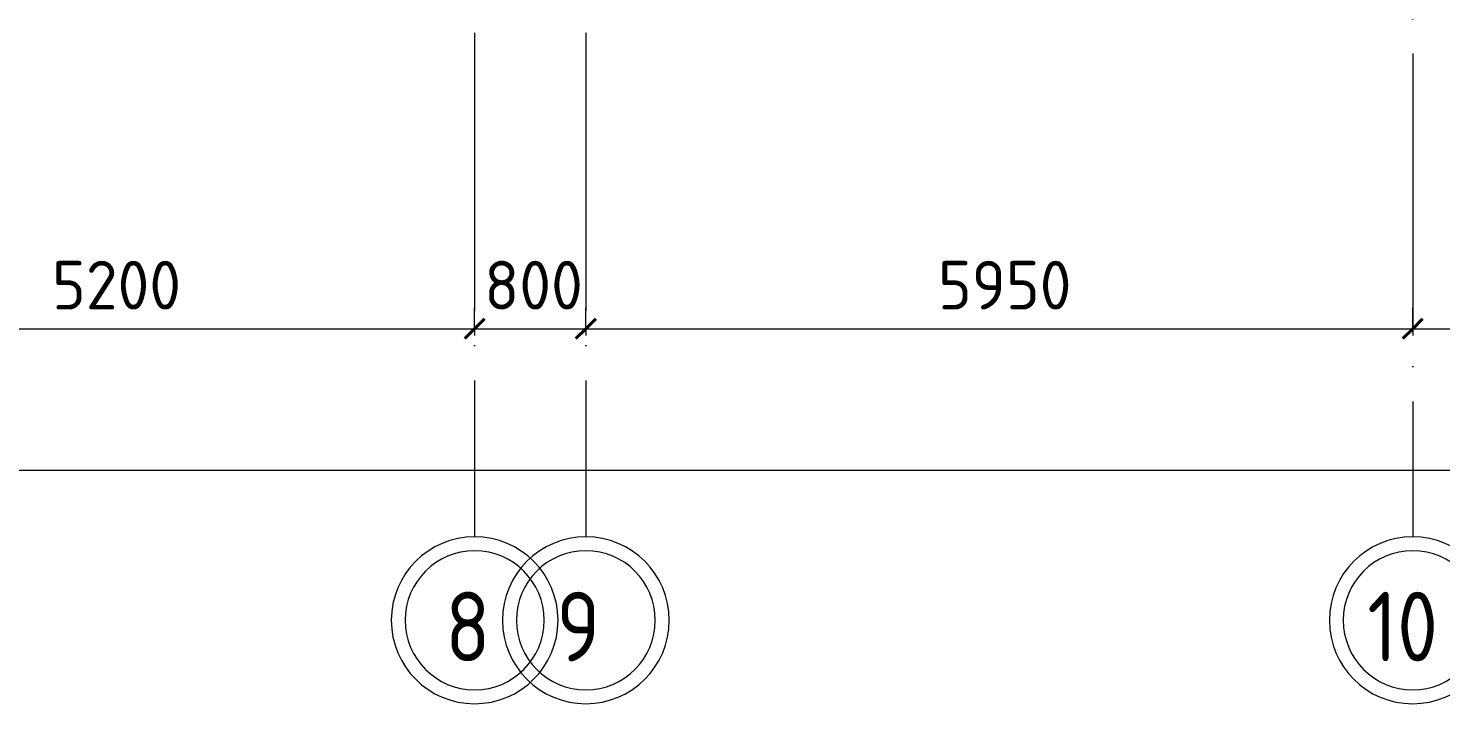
# Model space of a CAD drawing. Header units: millimetres. Extents: x -695119 to 412940, y -249585 to 622758.
# Drawn here: x 130149 to 140313, y 46209 to 51066 of the extents above; entities that cross this region are included whole.
import ezdxf

# ---------------------------------------------------------------- set-up
doc = ezdxf.new("R2010")
doc.units = ezdxf.units.MM
doc.linetypes.add('ADSK_Линия сетки', pattern=[25, 20, -2.5, 0, -2.5])
doc.layers.add('Оси', color=252, linetype='Continuous', lineweight=9)
doc.layers.add('Размеры', color=7, linetype='Continuous', lineweight=9)
doc.styles.add('GOST Common_2', font='', dxfattribs={"width": 0.9, "height": 250})
doc.styles.add('GOST Common_4', font='', dxfattribs={"height": 7})
doc.styles.get('GOST Common_2').set_extended_font_data('GOST type B')
doc.styles.get('GOST Common_4').set_extended_font_data('GOST type B')

# ---------------------------------------------------------------- blocks, each defined once
blk = doc.blocks.new('1 этаж')
at = {"layer": 'Оси', "color": 251, "linetype": 'ADSK_Линия сетки', "ltscale": 100, "true_color": 0x636466}
for p, q in [((-34708, 32209), (-34708, -33768)), ((-41458, -2642), (-41458, -33768)), ((-40658, -2642), (-40658, -33768))]:
    blk.add_line(p, q, dxfattribs=at)
at = {"layer": 'Оси', "color": 251, "lineweight": 20, "true_color": 0x636466}
for centre, radius, start, end in [((-41458, -34368), 600, 0, 180), ((-40658, -34368), 600, 0, 180), ((-34708, -34368), 600, 0, 180), ((-41458, -34368), 500, 0, 180), ((-40658, -34368), 500, 0, 180), ((-34708, -34368), 500, 0, 180), ((-41458, -34368), 600, 180, 0), ((-41458, -34368), 500, 180, 0), ((-40658, -34368), 600, 180, 0), ((-40658, -34368), 500, 180, 0), ((-34708, -34368), 600, 180, 0), ((-34708, -34368), 500, 180, 0)]:
    blk.add_arc(centre, radius, start, end, dxfattribs=at)
at = {"layer": 'Размеры', "color": 251, "lineweight": 20, "true_color": 0x636466}
for p, q in [((-41458, -32271), (-41458, -32121)), ((-41458, -32271), (-41458, -32121)), ((-40658, -32271), (-40658, -32121)), ((-40658, -32271), (-40658, -32121)), ((-34708, -32271), (-34708, -32121)), ((-34708, -32271), (-34708, -32121)), ((-46658, -32271), (-41458, -32271)), ((-41458, -32271), (-41458, -32321)), ((-41458, -32271), (-40658, -32271)), ((-41458, -32271), (-41458, -32321)), ((-40658, -32271), (-40658, -32321)), ((-40658, -32271), (-34708, -32271)), ((-40658, -32271), (-40658, -32321)), ((-34708, -32271), (-34708, -32321)), ((-34708, -32271), (-32958, -32271)), ((-34708, -32271), (-34708, -32321)), ((-65608, -33289), (2292, -33289))]:
    blk.add_line(p, q, dxfattribs=at)
at = {"layer": 'Размеры', "color": 251, "lineweight": 40, "true_color": 0x636466}
for p, q in [((-41458, -32271), (-41387, -32200)), ((-41458, -32271), (-41387, -32200)), ((-40658, -32271), (-40587, -32200)), ((-40658, -32271), (-40587, -32200)), ((-34708, -32271), (-34637, -32200)), ((-34708, -32271), (-34637, -32200)), ((-41458, -32271), (-41529, -32341)), ((-41458, -32271), (-41529, -32341)), ((-40658, -32271), (-40729, -32341)), ((-40658, -32271), (-40729, -32341)), ((-34708, -32271), (-34779, -32341)), ((-34708, -32271), (-34779, -32341))]:
    blk.add_line(p, q, dxfattribs=at)
at = {"layer": 'Оси', "color": 251, "true_color": 0x636466, "style": 'GOST Common_2', "width": 0.9}
for s, p in [('8', (-41669, -34663)), ('9', (-40869, -34663)), ('10', (-35035, -34663))]:
    blk.add_text(s, height=500, dxfattribs=at).set_placement(p)
at = {"layer": 'Размеры', "color": 251, "lineweight": 20, "true_color": 0x636466, "char_height": 350, "attachment_point": 1, "line_spacing_factor": 1.022761, "style": 'GOST Common_4'}
for s, insert, width in [('5200', (-44499, -31783), 1059.58), ('800', (-41389, -31783), 794.69), ('5950', (-38124, -31783), 1059.58)]:
    blk.add_mtext(s, dxfattribs=dict(at, insert=insert, width=width))

msp = doc.modelspace()

# ---------------------------------------------------------------- block references
msp.add_blockref('1 этаж', (174819.19, 81176.937))

doc.saveas('drawing.dxf')
